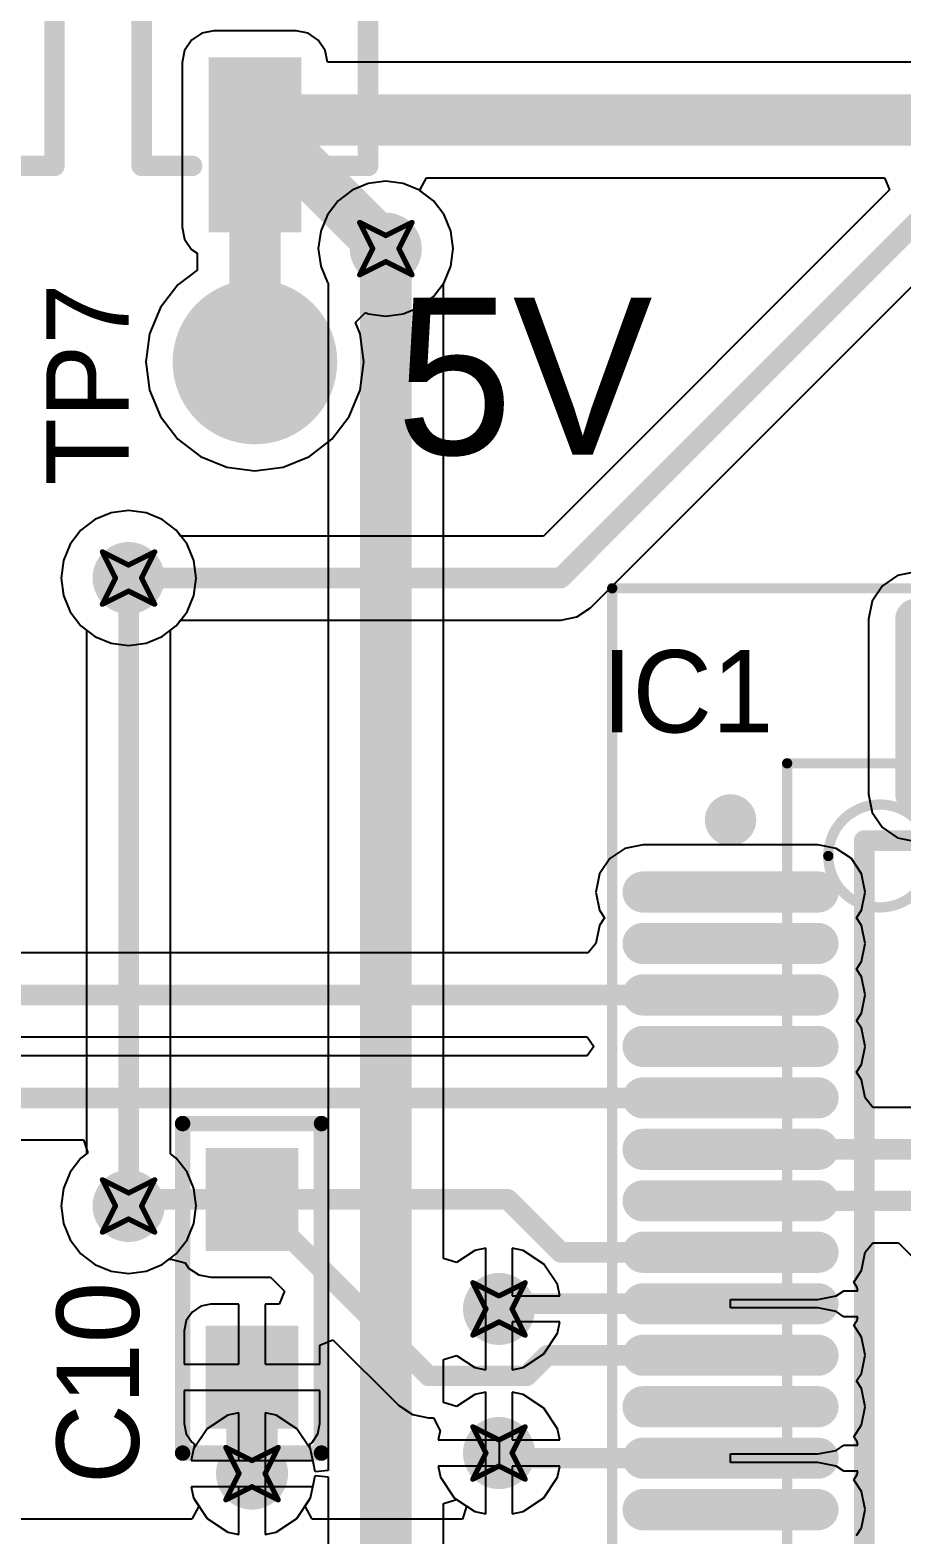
# Model space of a CAD drawing. Header units: millimetres. Extents: x 21 to 336, y 20 to 129.
# Drawn here: x 36.54 to 45.02, y 52 to 66.62 of the extents above; entities that cross this region are included whole.
import ezdxf

# ---------------------------------------------------------------- set-up
doc = ezdxf.new("R2010")
doc.units = ezdxf.units.MM
for name, color, linetype in [('BottomLayer', 5, 'Continuous'), ('DrillDrawing', 1, 'Continuous'), ('Mechanical13', 56, 'Continuous'), ('Mechanical15', 56, 'Continuous'), ('MultiLayer', 9, 'Continuous'), ('TopLayer', 1, 'Continuous'), ('TopOverlay', 2, 'Continuous'), ('TopPaste', 8, 'Continuous'), ('TopSolder', 216, 'Continuous')]:
    doc.layers.add(name, color=color, linetype=linetype)

# ---------------------------------------------------------------- blocks, each defined once
blk = doc.blocks.new('SOD_123_16')
at = {"layer": 'TopLayer'}
for points in [[(-2.5, -0.4), (-0.9, -0.4), (-2.5, 0.4), (-0.9, 0.4)], [(0.9, -0.4), (2.5, -0.4), (0.9, 0.4), (2.5, 0.4)]]:
    blk.add_solid(points, dxfattribs=at)
at = {"layer": 'TopOverlay', "const_width": 0.2}
for points in [[(-1.905, 1.1), (1.88, 1.1)], [(-1.905, 1.1), (-1.905, 0.61)], [(1.88, 1.1), (1.88, 0.61)], [(-1.905, -0.61), (-1.905, -1.1)], [(1.88, -0.61), (1.88, -1.1)], [(-1.905, -1.1), (1.88, -1.1)]]:
    blk.add_lwpolyline(points, dxfattribs=at)
at = {"layer": 'TopOverlay', "const_width": 0.1}
for points in [[(-1.955, 1.1, 1), (-1.855, 1.1, 1)], [(-1.955, 1.1, 1), (-1.855, 1.1, 1)], [(1.83, 1.1, 1), (1.93, 1.1, 1)], [(1.83, 1.1, 1), (1.93, 1.1, 1)], [(-1.955, 0.61, 1), (-1.855, 0.61, 1)], [(1.83, 0.61, 1), (1.93, 0.61, 1)], [(-1.955, -0.61, 1), (-1.855, -0.61, 1)], [(1.83, -0.61, 1), (1.93, -0.61, 1)], [(-1.955, -1.1, 1), (-1.855, -1.1, 1)], [(-1.955, -1.1, 1), (-1.855, -1.1, 1)], [(1.83, -1.1, 1), (1.93, -1.1, 1)], [(1.83, -1.1, 1), (1.93, -1.1, 1)]]:
    blk.add_lwpolyline(points, format="xyb", close=True, dxfattribs=at)
at = {"layer": 'TopOverlay'}
blk.add_solid([(0.15, -1.1), (0.75, -1.1), (0.15, 1.1), (0.75, 1.1)], dxfattribs=at)
at = {"layer": 'TopPaste'}
for points in [[(-2.5, -0.4), (-0.9, -0.4), (-2.5, 0.4), (-0.9, 0.4)], [(0.9, -0.4), (2.5, -0.4), (0.9, 0.4), (2.5, 0.4)]]:
    blk.add_solid(points, dxfattribs=at)
at = {"layer": 'TopSolder'}
for points in [[(-2.55, -0.45), (-0.85, -0.45), (-2.55, 0.45), (-0.85, 0.45)], [(0.85, -0.45), (2.55, -0.45), (0.85, 0.45), (2.55, 0.45)]]:
    blk.add_solid(points, dxfattribs=at)
blk = doc.blocks.new('SOD_123_17')
at = {"layer": 'TopLayer'}
for points in [[(-2.5, -0.4), (-0.9, -0.4), (-2.5, 0.4), (-0.9, 0.4)], [(0.9, -0.4), (2.5, -0.4), (0.9, 0.4), (2.5, 0.4)]]:
    blk.add_solid(points, dxfattribs=at)
at = {"layer": 'TopOverlay', "const_width": 0.2}
for points in [[(-1.905, 1.1), (1.88, 1.1)], [(-1.905, 1.1), (-1.905, 0.61)], [(1.88, 1.1), (1.88, 0.61)], [(-1.905, -0.61), (-1.905, -1.1)], [(1.88, -0.61), (1.88, -1.1)], [(-1.905, -1.1), (1.88, -1.1)]]:
    blk.add_lwpolyline(points, dxfattribs=at)
at = {"layer": 'TopOverlay', "const_width": 0.1}
for points in [[(-1.955, 1.1, 1), (-1.855, 1.1, 1)], [(-1.955, 1.1, 1), (-1.855, 1.1, 1)], [(1.83, 1.1, 1), (1.93, 1.1, 1)], [(1.83, 1.1, 1), (1.93, 1.1, 1)], [(-1.955, 0.61, 1), (-1.855, 0.61, 1)], [(1.83, 0.61, 1), (1.93, 0.61, 1)], [(-1.955, -0.61, 1), (-1.855, -0.61, 1)], [(1.83, -0.61, 1), (1.93, -0.61, 1)], [(-1.955, -1.1, 1), (-1.855, -1.1, 1)], [(-1.955, -1.1, 1), (-1.855, -1.1, 1)], [(1.83, -1.1, 1), (1.93, -1.1, 1)], [(1.83, -1.1, 1), (1.93, -1.1, 1)]]:
    blk.add_lwpolyline(points, format="xyb", close=True, dxfattribs=at)
at = {"layer": 'TopOverlay'}
blk.add_solid([(0.15, -1.1), (0.75, -1.1), (0.15, 1.1), (0.75, 1.1)], dxfattribs=at)
at = {"layer": 'TopPaste'}
for points in [[(-2.5, -0.4), (-0.9, -0.4), (-2.5, 0.4), (-0.9, 0.4)], [(0.9, -0.4), (2.5, -0.4), (0.9, 0.4), (2.5, 0.4)]]:
    blk.add_solid(points, dxfattribs=at)
at = {"layer": 'TopSolder'}
for points in [[(-2.55, -0.45), (-0.85, -0.45), (-2.55, 0.45), (-0.85, 0.45)], [(0.85, -0.45), (2.55, -0.45), (0.85, 0.45), (2.55, 0.45)]]:
    blk.add_solid(points, dxfattribs=at)
blk = doc.blocks.new('LQFP80_N_18')
at = {"layer": 'Mechanical13', "const_width": 0.1}
for points in [[(-6, 6), (6, 6)], [(-6, -6), (-6, 6)]]:
    blk.add_lwpolyline(points, dxfattribs=at)
at = {"layer": 'Mechanical13'}
for points, const_width in [([(-6.025, 6, 1), (-5.975, 6, 1)], 0.05), ([(-6.025, 6, 1), (-5.975, 6, 1)], 0.05), ([(-4.6, 5.1, 1), (-5.6, 5.1, 1)], 0.1), ([(-5.625, 5.1, 1), (-5.575, 5.1, 1)], 0.05)]:
    blk.add_lwpolyline(points, format="xyb", close=True, dxfattribs=dict(at, const_width=const_width))
at = {"layer": 'Mechanical15', "const_width": 0.1}
for points in [[(-7.7, 7.7), (7.7, 7.7)], [(-7.7, -7.7), (-7.7, 7.7)]]:
    blk.add_lwpolyline(points, dxfattribs=at)
at = {"layer": 'Mechanical15', "const_width": 0.05}
blk.add_lwpolyline([(-7.725, 7.7, 1), (-7.675, 7.7, 1)], format="xyb", close=True, dxfattribs=at)
blk.add_lwpolyline([(-7.725, 7.7, 1), (-7.675, 7.7, 1)], format="xyb", close=True, dxfattribs=at)
at = {"layer": 'TopLayer', "const_width": 0.3}
for points in [[(-4.75, 7.4), (-4.75, 5.7)], [(-7.4, 4.75), (-5.7, 4.75)], [(-7.4, 4.25), (-5.7, 4.25)], [(-7.4, 3.75), (-5.7, 3.75)], [(-7.4, 3.25), (-5.7, 3.25)], [(-7.4, 2.75), (-5.7, 2.75)], [(-7.4, 2.25), (-5.7, 2.25)], [(-7.4, 1.75), (-5.7, 1.75)], [(-7.4, 1.25), (-5.7, 1.25)], [(-7.4, 0.75), (-5.7, 0.75)], [(-7.4, 0.25), (-5.7, 0.25)], [(-7.4, -0.25), (-5.7, -0.25)], [(-7.4, -0.75), (-5.7, -0.75)], [(-7.4, -1.25), (-5.7, -1.25)]]:
    blk.add_lwpolyline(points, dxfattribs=at)
at = {"layer": 'TopLayer', "const_width": 0.15}
for points in [[(-4.825, 7.4, 1), (-4.675, 7.4, 1)], [(-4.825, 5.7, 1), (-4.675, 5.7, 1)], [(-7.475, 4.75, 1), (-7.325, 4.75, 1)], [(-5.775, 4.75, 1), (-5.625, 4.75, 1)], [(-7.475, 4.25, 1), (-7.325, 4.25, 1)], [(-5.775, 4.25, 1), (-5.625, 4.25, 1)], [(-7.475, 3.75, 1), (-7.325, 3.75, 1)], [(-5.775, 3.75, 1), (-5.625, 3.75, 1)], [(-7.475, 3.25, 1), (-7.325, 3.25, 1)], [(-5.775, 3.25, 1), (-5.625, 3.25, 1)], [(-7.475, 2.75, 1), (-7.325, 2.75, 1)], [(-5.775, 2.75, 1), (-5.625, 2.75, 1)], [(-7.475, 2.25, 1), (-7.325, 2.25, 1)], [(-5.775, 2.25, 1), (-5.625, 2.25, 1)], [(-7.475, 1.75, 1), (-7.325, 1.75, 1)], [(-5.775, 1.75, 1), (-5.625, 1.75, 1)], [(-7.475, 1.25, 1), (-7.325, 1.25, 1)], [(-5.775, 1.25, 1), (-5.625, 1.25, 1)], [(-7.475, 0.75, 1), (-7.325, 0.75, 1)], [(-5.775, 0.75, 1), (-5.625, 0.75, 1)], [(-7.475, 0.25, 1), (-7.325, 0.25, 1)], [(-5.775, 0.25, 1), (-5.625, 0.25, 1)], [(-7.475, -0.25, 1), (-7.325, -0.25, 1)], [(-5.775, -0.25, 1), (-5.625, -0.25, 1)], [(-7.475, -0.75, 1), (-7.325, -0.75, 1)], [(-5.775, -0.75, 1), (-5.625, -0.75, 1)], [(-7.475, -1.25, 1), (-7.325, -1.25, 1)], [(-5.775, -1.25, 1), (-5.625, -1.25, 1)]]:
    blk.add_lwpolyline(points, format="xyb", close=True, dxfattribs=at)
at = {"layer": 'TopOverlay'}
for points, const_width in [([(-6.425, 5.45, 1), (-6.675, 5.45, 1)], 0.25), ([(-6.737, 5.45, 1), (-6.613, 5.45, 1)], 0.125), ([(-6.487, 5.45, 1), (-6.362, 5.45, 1)], 0.125), ([(-5.3, 5.25, 1), (-5.2, 5.25, 1)], 0.1), ([(-5.3, 5.25, 1), (-5.2, 5.25, 1)], 0.1)]:
    blk.add_lwpolyline(points, format="xyb", close=True, dxfattribs=dict(at, const_width=const_width))
at = {"layer": 'TopOverlay', "const_width": 0.2}
for points in [[(-5.25, 5.25), (5.25, 5.25)], [(-5.25, -5.25), (-5.25, 5.25)]]:
    blk.add_lwpolyline(points, dxfattribs=at)
at = {"layer": 'TopPaste', "const_width": 0.3}
for points in [[(-4.75, 7.4), (-4.75, 5.7)], [(-7.4, 4.75), (-5.7, 4.75)], [(-7.4, 4.25), (-5.7, 4.25)], [(-7.4, 3.75), (-5.7, 3.75)], [(-7.4, 3.25), (-5.7, 3.25)], [(-7.4, 2.75), (-5.7, 2.75)], [(-7.4, 2.25), (-5.7, 2.25)], [(-7.4, 1.75), (-5.7, 1.75)], [(-7.4, 1.25), (-5.7, 1.25)], [(-7.4, 0.75), (-5.7, 0.75)], [(-7.4, 0.25), (-5.7, 0.25)], [(-7.4, -0.25), (-5.7, -0.25)], [(-7.4, -0.75), (-5.7, -0.75)], [(-7.4, -1.25), (-5.7, -1.25)]]:
    blk.add_lwpolyline(points, dxfattribs=at)
at = {"layer": 'TopPaste', "const_width": 0.15}
for points in [[(-4.825, 7.4, 1), (-4.675, 7.4, 1)], [(-4.825, 5.7, 1), (-4.675, 5.7, 1)], [(-7.475, 4.75, 1), (-7.325, 4.75, 1)], [(-5.775, 4.75, 1), (-5.625, 4.75, 1)], [(-7.475, 4.25, 1), (-7.325, 4.25, 1)], [(-5.775, 4.25, 1), (-5.625, 4.25, 1)], [(-7.475, 3.75, 1), (-7.325, 3.75, 1)], [(-5.775, 3.75, 1), (-5.625, 3.75, 1)], [(-7.475, 3.25, 1), (-7.325, 3.25, 1)], [(-5.775, 3.25, 1), (-5.625, 3.25, 1)], [(-7.475, 2.75, 1), (-7.325, 2.75, 1)], [(-5.775, 2.75, 1), (-5.625, 2.75, 1)], [(-7.475, 2.25, 1), (-7.325, 2.25, 1)], [(-5.775, 2.25, 1), (-5.625, 2.25, 1)], [(-7.475, 1.75, 1), (-7.325, 1.75, 1)], [(-5.775, 1.75, 1), (-5.625, 1.75, 1)], [(-7.475, 1.25, 1), (-7.325, 1.25, 1)], [(-5.775, 1.25, 1), (-5.625, 1.25, 1)], [(-7.475, 0.75, 1), (-7.325, 0.75, 1)], [(-5.775, 0.75, 1), (-5.625, 0.75, 1)], [(-7.475, 0.25, 1), (-7.325, 0.25, 1)], [(-5.775, 0.25, 1), (-5.625, 0.25, 1)], [(-7.475, -0.25, 1), (-7.325, -0.25, 1)], [(-5.775, -0.25, 1), (-5.625, -0.25, 1)], [(-7.475, -0.75, 1), (-7.325, -0.75, 1)], [(-5.775, -0.75, 1), (-5.625, -0.75, 1)], [(-7.475, -1.25, 1), (-7.325, -1.25, 1)], [(-5.775, -1.25, 1), (-5.625, -1.25, 1)]]:
    blk.add_lwpolyline(points, format="xyb", close=True, dxfattribs=at)
at = {"layer": 'TopSolder', "const_width": 0.4}
for points in [[(-4.75, 7.4), (-4.75, 5.7)], [(-7.4, 4.75), (-5.7, 4.75)], [(-7.4, 4.25), (-5.7, 4.25)], [(-7.4, 3.75), (-5.7, 3.75)], [(-7.4, 3.25), (-5.7, 3.25)], [(-7.4, 2.75), (-5.7, 2.75)], [(-7.4, 2.25), (-5.7, 2.25)], [(-7.4, 1.75), (-5.7, 1.75)], [(-7.4, 1.25), (-5.7, 1.25)], [(-7.4, 0.75), (-5.7, 0.75)], [(-7.4, 0.25), (-5.7, 0.25)], [(-7.4, -0.25), (-5.7, -0.25)], [(-7.4, -0.75), (-5.7, -0.75)], [(-7.4, -1.25), (-5.7, -1.25)]]:
    blk.add_lwpolyline(points, dxfattribs=at)
at = {"layer": 'TopSolder', "const_width": 0.2}
for points in [[(-4.85, 7.4, 1), (-4.65, 7.4, 1)], [(-4.85, 5.7, 1), (-4.65, 5.7, 1)], [(-7.5, 4.75, 1), (-7.3, 4.75, 1)], [(-5.8, 4.75, 1), (-5.6, 4.75, 1)], [(-7.5, 4.25, 1), (-7.3, 4.25, 1)], [(-5.8, 4.25, 1), (-5.6, 4.25, 1)], [(-7.5, 3.75, 1), (-7.3, 3.75, 1)], [(-5.8, 3.75, 1), (-5.6, 3.75, 1)], [(-7.5, 3.25, 1), (-7.3, 3.25, 1)], [(-5.8, 3.25, 1), (-5.6, 3.25, 1)], [(-7.5, 2.75, 1), (-7.3, 2.75, 1)], [(-5.8, 2.75, 1), (-5.6, 2.75, 1)], [(-7.5, 2.25, 1), (-7.3, 2.25, 1)], [(-5.8, 2.25, 1), (-5.6, 2.25, 1)], [(-7.5, 1.75, 1), (-7.3, 1.75, 1)], [(-5.8, 1.75, 1), (-5.6, 1.75, 1)], [(-7.5, 1.25, 1), (-7.3, 1.25, 1)], [(-5.8, 1.25, 1), (-5.6, 1.25, 1)], [(-7.5, 0.75, 1), (-7.3, 0.75, 1)], [(-5.8, 0.75, 1), (-5.6, 0.75, 1)], [(-7.5, 0.25, 1), (-7.3, 0.25, 1)], [(-5.8, 0.25, 1), (-5.6, 0.25, 1)], [(-7.5, -0.25, 1), (-7.3, -0.25, 1)], [(-5.8, -0.25, 1), (-5.6, -0.25, 1)], [(-7.5, -0.75, 1), (-7.3, -0.75, 1)], [(-5.8, -0.75, 1), (-5.6, -0.75, 1)], [(-7.5, -1.25, 1), (-7.3, -1.25, 1)], [(-5.8, -1.25, 1), (-5.6, -1.25, 1)]]:
    blk.add_lwpolyline(points, format="xyb", close=True, dxfattribs=at)
blk = doc.blocks.new('TEST_PAD_1_5___67')
at = {"layer": 'TopLayer', "const_width": 0.75}
blk.add_lwpolyline([(-0.375, 0, 1), (0.375, 0, 1)], format="xyb", close=True, dxfattribs=at)
at = {"layer": 'TopPaste', "const_width": 0.75}
blk.add_lwpolyline([(-0.375, 0, 1), (0.375, 0, 1)], format="xyb", close=True, dxfattribs=at)
at = {"layer": 'TopSolder', "const_width": 0.8}
blk.add_lwpolyline([(-0.4, 0, 1), (0.4, 0, 1)], format="xyb", close=True, dxfattribs=at)
blk = doc.blocks.new('SMD_RC0603_68')
at = {"layer": 'TopLayer'}
for points in [[(-1.314, -0.4), (-0.414, -0.4), (-1.314, 0.4), (-0.414, 0.4)], [(0.414, -0.4), (1.314, -0.4), (0.414, 0.4), (1.314, 0.4)]]:
    blk.add_solid(points, dxfattribs=at)
at = {"layer": 'TopOverlay', "const_width": 0.15}
for points in [[(-1.6, 0.675), (1.6, 0.675)], [(-1.6, 0.675), (-1.6, -0.675)], [(1.6, 0.675), (1.6, -0.675)], [(-1.6, -0.675), (1.6, -0.675)]]:
    blk.add_lwpolyline(points, dxfattribs=at)
at = {"layer": 'TopOverlay', "const_width": 0.075}
for points in [[(-1.638, 0.675, 1), (-1.563, 0.675, 1)], [(-1.638, 0.675, 1), (-1.563, 0.675, 1)], [(1.563, 0.675, 1), (1.638, 0.675, 1)], [(1.563, 0.675, 1), (1.638, 0.675, 1)], [(-1.638, -0.675, 1), (-1.563, -0.675, 1)], [(-1.638, -0.675, 1), (-1.563, -0.675, 1)], [(1.563, -0.675, 1), (1.638, -0.675, 1)], [(1.563, -0.675, 1), (1.638, -0.675, 1)]]:
    blk.add_lwpolyline(points, format="xyb", close=True, dxfattribs=at)
at = {"layer": 'TopPaste'}
for points in [[(-1.314, -0.4), (-0.414, -0.4), (-1.314, 0.4), (-0.414, 0.4)], [(0.414, -0.4), (1.314, -0.4), (0.414, 0.4), (1.314, 0.4)]]:
    blk.add_solid(points, dxfattribs=at)
at = {"layer": 'TopSolder'}
for points in [[(-1.364, -0.45), (-0.364, -0.45), (-1.364, 0.45), (-0.364, 0.45)], [(0.364, -0.45), (1.364, -0.45), (0.364, 0.45), (1.364, 0.45)]]:
    blk.add_solid(points, dxfattribs=at)

msp = doc.modelspace()

# ---------------------------------------------------------------- linework, layer by layer
at = {"layer": 'BottomLayer'}
for p, q in [((39.672, 65.068), (39.536, 64.964)), ((39.83, 65.133), (39.672, 65.068)), ((40, 65.156), (39.83, 65.133)), ((40.17, 65.133), (40, 65.156)), ((40.328, 65.068), (40.17, 65.133)), ((40.464, 64.964), (40.328, 65.068)), ((39.536, 64.964), (39.432, 64.828)), ((40.568, 64.828), (40.464, 64.964)), ((39.432, 64.828), (39.367, 64.67)), ((40.633, 64.67), (40.568, 64.828)), ((39.367, 64.67), (39.344, 64.5)), ((40.656, 64.5), (40.633, 64.67)), ((39.344, 64.5), (39.367, 64.33)), ((40.633, 64.33), (40.656, 64.5)), ((39.367, 64.33), (39.432, 64.172)), ((40.568, 64.172), (40.633, 64.33)), ((39.432, 64.172), (39.439, 64.163)), ((39.439, 64.163), (39.439, 52.631)), ((40.561, 64.163), (40.568, 64.172)), ((40.561, 54.691), (40.561, 64.163)), ((37.172, 61.868), (37.036, 61.764)), ((37.33, 61.933), (37.172, 61.868)), ((37.5, 61.956), (37.33, 61.933)), ((37.67, 61.933), (37.5, 61.956)), ((37.828, 61.868), (37.67, 61.933)), ((37.964, 61.764), (37.828, 61.868)), ((37.036, 61.764), (36.932, 61.628)), ((38.068, 61.628), (37.964, 61.764)), ((36.932, 61.628), (36.867, 61.47)), ((38.133, 61.47), (38.068, 61.628)), ((36.867, 61.47), (36.844, 61.3)), ((38.156, 61.3), (38.133, 61.47)), ((36.844, 61.3), (36.867, 61.13)), ((38.133, 61.13), (38.156, 61.3)), ((36.867, 61.13), (36.932, 60.972)), ((38.068, 60.972), (38.133, 61.13)), ((36.932, 60.972), (37.036, 60.836)), ((37.964, 60.836), (38.068, 60.972)), ((37.036, 60.836), (37.092, 60.794)), ((37.908, 60.794), (37.964, 60.836)), ((37.092, 60.794), (37.092, 55.706)), ((37.908, 55.706), (37.908, 60.794)), ((37.092, 55.706), (37.036, 55.664)), ((37.964, 55.664), (37.908, 55.706)), ((37.036, 55.664), (36.932, 55.528)), ((38.068, 55.528), (37.964, 55.664)), ((36.932, 55.528), (36.867, 55.37)), ((38.133, 55.37), (38.068, 55.528)), ((36.867, 55.37), (36.844, 55.2)), ((38.156, 55.2), (38.133, 55.37)), ((36.844, 55.2), (36.867, 55.03)), ((38.133, 55.03), (38.156, 55.2)), ((36.867, 55.03), (36.932, 54.872)), ((38.068, 54.872), (38.133, 55.03)), ((36.932, 54.872), (37.036, 54.736)), ((37.964, 54.736), (38.068, 54.872)), ((37.036, 54.736), (37.172, 54.632)), ((37.828, 54.632), (37.964, 54.736)), ((40.688, 54.651), (40.561, 54.691)), ((40.864, 54.769), (40.688, 54.651)), ((40.973, 54.791), (40.864, 54.769)), ((40.973, 54.2), (40.973, 54.791)), ((41.336, 54.769), (41.227, 54.791)), ((41.227, 54.791), (41.227, 54.327)), ((41.535, 54.635), (41.336, 54.769)), ((37.172, 54.632), (37.33, 54.567)), ((37.33, 54.567), (37.5, 54.544)), ((37.5, 54.544), (37.67, 54.567)), ((37.67, 54.567), (37.828, 54.632)), ((41.669, 54.436), (41.535, 54.635)), ((41.691, 54.327), (41.669, 54.436)), ((41.227, 54.327), (41.691, 54.327)), ((40.973, 53.609), (40.973, 54.2)), ((41.691, 54.073), (41.227, 54.073)), ((41.227, 54.073), (41.227, 53.609)), ((41.535, 53.765), (41.669, 53.964)), ((41.669, 53.964), (41.691, 54.073)), ((40.561, 53.709), (40.688, 53.749)), ((40.561, 53.291), (40.561, 53.709)), ((40.688, 53.749), (40.864, 53.631)), ((41.336, 53.631), (41.535, 53.765)), ((40.864, 53.631), (40.973, 53.609)), ((41.227, 53.609), (41.336, 53.631)), ((40.864, 53.369), (40.688, 53.251)), ((40.973, 53.391), (40.864, 53.369)), ((40.973, 52.8), (40.973, 53.391)), ((41.336, 53.369), (41.227, 53.391)), ((41.227, 53.391), (41.227, 52.927)), ((41.535, 53.235), (41.336, 53.369)), ((40.688, 53.251), (40.561, 53.291)), ((41.669, 53.036), (41.535, 53.235)), ((38.464, 53.169), (38.265, 53.035)), ((38.573, 53.191), (38.464, 53.169)), ((38.573, 52.727), (38.573, 53.191)), ((38.936, 53.169), (38.827, 53.191)), ((38.827, 53.191), (38.827, 52.6)), ((39.135, 53.035), (38.936, 53.169)), ((38.265, 53.035), (38.131, 52.836)), ((39.269, 52.836), (39.135, 53.035)), ((41.227, 52.927), (41.691, 52.927)), ((41.691, 52.927), (41.669, 53.036)), ((38.131, 52.836), (38.109, 52.727)), ((39.296, 52.7), (39.269, 52.836)), ((40.973, 52.209), (40.973, 52.8)), ((38.109, 52.727), (38.573, 52.727)), ((39.312, 52.618), (39.296, 52.7)), ((39.439, 52.631), (39.312, 52.618)), ((41.691, 52.673), (41.227, 52.673)), ((41.227, 52.673), (41.227, 52.209)), ((41.669, 52.564), (41.691, 52.673)), ((38.827, 52.6), (38.827, 52.009)), ((39.269, 52.364), (39.296, 52.5)), ((39.296, 52.5), (39.312, 52.582)), ((39.312, 52.582), (39.439, 52.569)), ((39.439, 52.569), (39.439, 35.4)), ((41.535, 52.365), (41.669, 52.564)), ((38.573, 52.473), (38.109, 52.473)), ((38.109, 52.473), (38.131, 52.364)), ((38.131, 52.364), (38.265, 52.165)), ((38.573, 52.009), (38.573, 52.473)), ((39.135, 52.165), (39.269, 52.364)), ((40.561, 52.309), (40.688, 52.349)), ((40.688, 52.349), (40.864, 52.231)), ((41.336, 52.231), (41.535, 52.365)), ((40.561, 35.632), (40.561, 52.309)), ((40.864, 52.231), (40.973, 52.209)), ((41.227, 52.209), (41.336, 52.231)), ((38.265, 52.165), (38.464, 52.031)), ((38.936, 52.031), (39.135, 52.165)), ((38.464, 52.031), (38.573, 52.009)), ((38.827, 52.009), (38.936, 52.031))]:
    msp.add_line(p, q, dxfattribs=at)
for points, const_width in [([(39.825, 64.5, 1), (40.175, 64.5, 1)], 0.35), ([(39.875, 64.5, 1), (40.125, 64.5, 1)], 0.25), ([(37.325, 61.3, 1), (37.675, 61.3, 1)], 0.35), ([(37.45, 61.3, 1), (37.55, 61.3, 1)], 0.1), ([(37.325, 55.2, 1), (37.675, 55.2, 1)], 0.35), ([(37.45, 55.2, 1), (37.55, 55.2, 1)], 0.1), ([(40.925, 54.2, 1), (41.275, 54.2, 1)], 0.35), ([(40.925, 52.8, 1), (41.275, 52.8, 1)], 0.35), ([(38.525, 52.6, 1), (38.875, 52.6, 1)], 0.35)]:
    msp.add_lwpolyline(points, format="xyb", close=True, dxfattribs=dict(at, const_width=const_width))
for points, const_width in [([(40, 35.4), (40, 64.5)], 0.5), ([(37.5, 55.2), (37.5, 61.3)], 0.2)]:
    msp.add_lwpolyline(points, dxfattribs=dict(at, const_width=const_width))
at = {"layer": 'DrillDrawing', "const_width": 0.0508}
for points in [[(39.746, 64.754), (40, 64.627)], [(39.746, 64.754), (39.873, 64.5)], [(40, 64.627), (40.254, 64.754)], [(40.127, 64.5), (40.254, 64.754)], [(39.746, 64.246), (39.873, 64.5)], [(40.127, 64.5), (40.254, 64.246)], [(39.746, 64.246), (40, 64.373)], [(40, 64.373), (40.254, 64.246)], [(37.246, 61.554), (37.5, 61.427)], [(37.246, 61.554), (37.373, 61.3)], [(37.5, 61.427), (37.754, 61.554)], [(37.627, 61.3), (37.754, 61.554)], [(37.246, 61.046), (37.373, 61.3)], [(37.627, 61.3), (37.754, 61.046)], [(37.246, 61.046), (37.5, 61.173)], [(37.5, 61.173), (37.754, 61.046)], [(37.246, 55.454), (37.5, 55.327)], [(37.246, 55.454), (37.373, 55.2)], [(37.5, 55.327), (37.754, 55.454)], [(37.627, 55.2), (37.754, 55.454)], [(37.246, 54.946), (37.373, 55.2)], [(37.627, 55.2), (37.754, 54.946)], [(37.246, 54.946), (37.5, 55.073)], [(37.5, 55.073), (37.754, 54.946)], [(40.846, 54.454), (41.1, 54.327)], [(40.846, 54.454), (40.973, 54.2)], [(41.1, 54.327), (41.354, 54.454)], [(41.227, 54.2), (41.354, 54.454)], [(40.846, 53.946), (40.973, 54.2)], [(40.846, 53.946), (41.1, 54.073)], [(41.1, 54.073), (41.354, 53.946)], [(41.227, 54.2), (41.354, 53.946)], [(40.846, 53.054), (41.1, 52.927)], [(40.846, 53.054), (40.973, 52.8)], [(41.1, 52.927), (41.354, 53.054)], [(41.227, 52.8), (41.354, 53.054)], [(38.446, 52.854), (38.7, 52.727)], [(38.446, 52.854), (38.573, 52.6)], [(38.7, 52.727), (38.954, 52.854)], [(38.827, 52.6), (38.954, 52.854)], [(40.846, 52.546), (40.973, 52.8)], [(41.227, 52.8), (41.354, 52.546)], [(40.846, 52.546), (41.1, 52.673)], [(41.1, 52.673), (41.354, 52.546)], [(38.446, 52.346), (38.573, 52.6)], [(38.446, 52.346), (38.7, 52.473)], [(38.7, 52.473), (38.954, 52.346)], [(38.827, 52.6), (38.954, 52.346)]]:
    msp.add_lwpolyline(points, dxfattribs=at)
at = {"layer": 'DrillDrawing', "const_width": 0.0254}
for points in [[(39.733, 64.754, 1), (39.759, 64.754, 1)], [(39.733, 64.754, 1), (39.759, 64.754, 1)], [(40.241, 64.754, 1), (40.267, 64.754, 1)], [(40.241, 64.754, 1), (40.267, 64.754, 1)], [(39.987, 64.627, 1), (40.013, 64.627, 1)], [(39.987, 64.627, 1), (40.013, 64.627, 1)], [(39.86, 64.5, 1), (39.886, 64.5, 1)], [(39.86, 64.5, 1), (39.886, 64.5, 1)], [(40.114, 64.5, 1), (40.14, 64.5, 1)], [(40.114, 64.5, 1), (40.14, 64.5, 1)], [(39.987, 64.373, 1), (40.013, 64.373, 1)], [(39.987, 64.373, 1), (40.013, 64.373, 1)], [(39.733, 64.246, 1), (39.759, 64.246, 1)], [(39.733, 64.246, 1), (39.759, 64.246, 1)], [(40.241, 64.246, 1), (40.267, 64.246, 1)], [(40.241, 64.246, 1), (40.267, 64.246, 1)], [(37.233, 61.554, 1), (37.259, 61.554, 1)], [(37.233, 61.554, 1), (37.259, 61.554, 1)], [(37.741, 61.554, 1), (37.767, 61.554, 1)], [(37.741, 61.554, 1), (37.767, 61.554, 1)], [(37.487, 61.427, 1), (37.513, 61.427, 1)], [(37.487, 61.427, 1), (37.513, 61.427, 1)], [(37.36, 61.3, 1), (37.386, 61.3, 1)], [(37.36, 61.3, 1), (37.386, 61.3, 1)], [(37.614, 61.3, 1), (37.64, 61.3, 1)], [(37.614, 61.3, 1), (37.64, 61.3, 1)], [(37.487, 61.173, 1), (37.513, 61.173, 1)], [(37.487, 61.173, 1), (37.513, 61.173, 1)], [(37.233, 61.046, 1), (37.259, 61.046, 1)], [(37.233, 61.046, 1), (37.259, 61.046, 1)], [(37.741, 61.046, 1), (37.767, 61.046, 1)], [(37.741, 61.046, 1), (37.767, 61.046, 1)], [(37.233, 55.454, 1), (37.259, 55.454, 1)], [(37.233, 55.454, 1), (37.259, 55.454, 1)], [(37.741, 55.454, 1), (37.767, 55.454, 1)], [(37.741, 55.454, 1), (37.767, 55.454, 1)], [(37.487, 55.327, 1), (37.513, 55.327, 1)], [(37.487, 55.327, 1), (37.513, 55.327, 1)], [(37.36, 55.2, 1), (37.386, 55.2, 1)], [(37.36, 55.2, 1), (37.386, 55.2, 1)], [(37.614, 55.2, 1), (37.64, 55.2, 1)], [(37.614, 55.2, 1), (37.64, 55.2, 1)], [(37.233, 54.946, 1), (37.259, 54.946, 1)], [(37.233, 54.946, 1), (37.259, 54.946, 1)], [(37.487, 55.073, 1), (37.513, 55.073, 1)], [(37.487, 55.073, 1), (37.513, 55.073, 1)], [(37.741, 54.946, 1), (37.767, 54.946, 1)], [(37.741, 54.946, 1), (37.767, 54.946, 1)], [(40.833, 54.454, 1), (40.859, 54.454, 1)], [(40.833, 54.454, 1), (40.859, 54.454, 1)], [(41.341, 54.454, 1), (41.367, 54.454, 1)], [(41.341, 54.454, 1), (41.367, 54.454, 1)], [(41.087, 54.327, 1), (41.113, 54.327, 1)], [(41.087, 54.327, 1), (41.113, 54.327, 1)], [(40.96, 54.2, 1), (40.986, 54.2, 1)], [(40.96, 54.2, 1), (40.986, 54.2, 1)], [(41.087, 54.073, 1), (41.113, 54.073, 1)], [(41.087, 54.073, 1), (41.113, 54.073, 1)], [(41.214, 54.2, 1), (41.24, 54.2, 1)], [(41.214, 54.2, 1), (41.24, 54.2, 1)], [(40.833, 53.946, 1), (40.859, 53.946, 1)], [(40.833, 53.946, 1), (40.859, 53.946, 1)], [(41.341, 53.946, 1), (41.367, 53.946, 1)], [(41.341, 53.946, 1), (41.367, 53.946, 1)], [(40.833, 53.054, 1), (40.859, 53.054, 1)], [(40.833, 53.054, 1), (40.859, 53.054, 1)], [(41.341, 53.054, 1), (41.367, 53.054, 1)], [(41.341, 53.054, 1), (41.367, 53.054, 1)], [(41.087, 52.927, 1), (41.113, 52.927, 1)], [(41.087, 52.927, 1), (41.113, 52.927, 1)], [(38.433, 52.854, 1), (38.459, 52.854, 1)], [(38.433, 52.854, 1), (38.459, 52.854, 1)], [(38.941, 52.854, 1), (38.967, 52.854, 1)], [(38.941, 52.854, 1), (38.967, 52.854, 1)], [(40.96, 52.8, 1), (40.986, 52.8, 1)], [(40.96, 52.8, 1), (40.986, 52.8, 1)], [(41.214, 52.8, 1), (41.24, 52.8, 1)], [(41.214, 52.8, 1), (41.24, 52.8, 1)], [(38.687, 52.727, 1), (38.713, 52.727, 1)], [(38.687, 52.727, 1), (38.713, 52.727, 1)], [(41.087, 52.673, 1), (41.113, 52.673, 1)], [(41.087, 52.673, 1), (41.113, 52.673, 1)], [(38.56, 52.6, 1), (38.586, 52.6, 1)], [(38.56, 52.6, 1), (38.586, 52.6, 1)], [(38.687, 52.473, 1), (38.713, 52.473, 1)], [(38.687, 52.473, 1), (38.713, 52.473, 1)], [(38.814, 52.6, 1), (38.84, 52.6, 1)], [(38.814, 52.6, 1), (38.84, 52.6, 1)], [(40.833, 52.546, 1), (40.859, 52.546, 1)], [(40.833, 52.546, 1), (40.859, 52.546, 1)], [(41.341, 52.546, 1), (41.367, 52.546, 1)], [(41.341, 52.546, 1), (41.367, 52.546, 1)], [(38.433, 52.346, 1), (38.459, 52.346, 1)], [(38.433, 52.346, 1), (38.459, 52.346, 1)], [(38.941, 52.346, 1), (38.967, 52.346, 1)], [(38.941, 52.346, 1), (38.967, 52.346, 1)]]:
    msp.add_lwpolyline(points, format="xyb", close=True, dxfattribs=at)
at = {"layer": 'MultiLayer', "const_width": 0.35}
for points in [[(39.825, 64.5, 1), (40.175, 64.5, 1)], [(37.325, 61.3, 1), (37.675, 61.3, 1)], [(37.325, 55.2, 1), (37.675, 55.2, 1)], [(40.925, 54.2, 1), (41.275, 54.2, 1)], [(40.925, 52.8, 1), (41.275, 52.8, 1)], [(38.525, 52.6, 1), (38.875, 52.6, 1)]]:
    msp.add_lwpolyline(points, format="xyb", close=True, dxfattribs=at)
at = {"layer": 'TopLayer'}
for p, q in [((38.112, 66.525), (38.045, 66.426)), ((38.211, 66.592), (38.112, 66.525)), ((38.328, 66.615), (38.211, 66.592)), ((39.128, 66.615), (38.328, 66.615)), ((39.245, 66.592), (39.128, 66.615)), ((39.344, 66.525), (39.245, 66.592)), ((39.411, 66.426), (39.344, 66.525)), ((38.045, 66.426), (38.022, 66.309)), ((39.434, 66.311), (39.411, 66.426)), ((38.022, 66.309), (38.022, 64.709)), ((47.339, 66.311), (39.434, 66.311)), ((40.334, 65.076), (40.395, 65.189)), ((40.335, 65.062), (40.334, 65.076)), ((40.464, 64.964), (40.335, 65.062)), ((40.395, 65.189), (44.847, 65.189)), ((44.895, 65.072), (41.531, 61.708)), ((44.847, 65.189), (44.895, 65.072)), ((40.568, 64.828), (40.464, 64.964)), ((40.633, 64.67), (40.568, 64.828)), ((38.022, 64.709), (38.045, 64.592)), ((40.656, 64.5), (40.633, 64.67)), ((41.988, 61.012), (45.669, 64.692)), ((38.045, 64.592), (38.112, 64.493)), ((38.112, 64.493), (38.167, 64.456)), ((40.633, 64.33), (40.656, 64.5)), ((38.167, 64.456), (38.167, 64.292)), ((40.568, 64.172), (40.633, 64.33)), ((38.167, 64.292), (37.979, 64.148)), ((37.979, 64.148), (37.811, 63.929)), ((40.328, 63.932), (40.464, 64.036)), ((40.464, 64.036), (40.568, 64.172)), ((37.811, 63.929), (37.705, 63.673)), ((40.17, 63.867), (40.328, 63.932)), ((39.706, 63.781), (39.804, 63.878)), ((39.751, 63.673), (39.706, 63.781)), ((39.804, 63.878), (39.83, 63.867)), ((39.83, 63.867), (40, 63.844)), ((40, 63.844), (40.17, 63.867)), ((37.705, 63.673), (37.669, 63.399)), ((39.787, 63.399), (39.751, 63.673)), ((37.669, 63.399), (37.705, 63.125)), ((39.751, 63.125), (39.787, 63.399)), ((37.705, 63.125), (37.811, 62.869)), ((39.645, 62.869), (39.751, 63.125)), ((37.811, 62.869), (37.979, 62.65)), ((39.477, 62.65), (39.645, 62.869)), ((37.979, 62.65), (38.198, 62.482)), ((39.258, 62.482), (39.477, 62.65)), ((38.198, 62.482), (38.454, 62.376)), ((39.002, 62.376), (39.258, 62.482)), ((38.454, 62.376), (38.728, 62.34)), ((38.728, 62.34), (39.002, 62.376)), ((37.172, 61.868), (37.036, 61.764)), ((37.33, 61.933), (37.172, 61.868)), ((37.5, 61.956), (37.33, 61.933)), ((37.67, 61.933), (37.5, 61.956)), ((37.828, 61.868), (37.67, 61.933)), ((37.964, 61.764), (37.828, 61.868)), ((37.036, 61.764), (36.932, 61.628)), ((38.006, 61.708), (37.964, 61.764)), ((41.531, 61.708), (38.006, 61.708)), ((36.932, 61.628), (36.867, 61.47)), ((36.867, 61.47), (36.844, 61.3)), ((36.844, 61.3), (36.867, 61.13)), ((44.974, 61.324), (44.826, 61.224)), ((45.15, 61.359), (44.974, 61.324)), ((36.867, 61.13), (36.932, 60.972)), ((44.826, 61.224), (44.726, 61.076)), ((36.932, 60.972), (37.036, 60.836)), ((41.856, 60.923), (41.988, 61.012)), ((44.726, 61.076), (44.691, 60.9)), ((37.036, 60.836), (37.172, 60.732)), ((37.828, 60.732), (37.964, 60.836)), ((37.964, 60.836), (38.006, 60.892)), ((38.006, 60.892), (41.7, 60.892)), ((41.7, 60.892), (41.856, 60.923)), ((41.7, 60.892), (41.7, 60.892)), ((44.691, 60.9), (44.691, 59.2)), ((37.172, 60.732), (37.33, 60.667)), ((37.33, 60.667), (37.5, 60.644)), ((37.5, 60.644), (37.67, 60.667)), ((37.67, 60.667), (37.828, 60.732)), ((44.691, 59.2), (44.726, 59.024)), ((44.726, 59.024), (44.826, 58.876)), ((44.826, 58.876), (44.974, 58.776)), ((44.974, 58.776), (45.15, 58.741)), ((42.324, 58.674), (42.176, 58.574)), ((42.5, 58.709), (42.324, 58.674)), ((44.2, 58.709), (42.5, 58.709)), ((44.376, 58.674), (44.2, 58.709)), ((44.524, 58.574), (44.376, 58.674)), ((42.176, 58.574), (42.076, 58.426)), ((44.624, 58.426), (44.524, 58.574)), ((42.076, 58.426), (42.041, 58.25)), ((44.659, 58.25), (44.624, 58.426)), ((42.041, 58.25), (42.076, 58.074)), ((44.624, 58.074), (44.659, 58.25)), ((42.076, 58.074), (42.126, 58)), ((44.574, 58), (44.624, 58.074)), ((42.076, 57.926), (42.041, 57.75)), ((42.126, 58), (42.076, 57.926)), ((44.624, 57.926), (44.574, 58)), ((44.659, 57.75), (44.624, 57.926)), ((42.041, 57.75), (41.966, 57.658)), ((44.624, 57.574), (44.659, 57.75)), ((41.966, 57.658), (36.34, 57.658)), ((44.574, 57.5), (44.624, 57.574)), ((44.624, 57.426), (44.574, 57.5)), ((44.659, 57.25), (44.624, 57.426)), ((44.624, 57.074), (44.659, 57.25)), ((44.574, 57), (44.624, 57.074)), ((44.624, 56.926), (44.574, 57)), ((44.659, 56.75), (44.624, 56.926)), ((36.171, 56.842), (41.958, 56.842)), ((41.958, 56.842), (42.02, 56.75)), ((42.02, 56.75), (41.958, 56.658)), ((44.624, 56.574), (44.659, 56.75)), ((41.958, 56.658), (34.37, 56.658)), ((44.574, 56.5), (44.624, 56.574)), ((44.624, 56.426), (44.574, 56.5)), ((44.659, 56.25), (44.624, 56.426)), ((44.734, 56.158), (44.659, 56.25)), ((45.25, 56.158), (44.734, 56.158)), ((34.539, 55.842), (37.061, 55.842)), ((37.061, 55.842), (37.104, 55.715)), ((37.104, 55.715), (37.036, 55.664)), ((37.036, 55.664), (36.932, 55.528)), ((36.932, 55.528), (36.867, 55.37)), ((36.867, 55.37), (36.844, 55.2)), ((36.844, 55.2), (36.867, 55.03)), ((36.867, 55.03), (36.932, 54.872)), ((36.932, 54.872), (37.036, 54.736)), ((44.659, 54.75), (44.734, 54.842)), ((44.734, 54.842), (44.981, 54.842)), ((44.981, 54.842), (45.512, 54.312)), ((37.036, 54.736), (37.172, 54.632)), ((37.828, 54.632), (37.891, 54.681)), ((37.891, 54.681), (37.914, 54.684)), ((37.914, 54.684), (38.049, 54.649)), ((44.624, 54.574), (44.659, 54.75)), ((37.172, 54.632), (37.33, 54.567)), ((37.33, 54.567), (37.5, 54.544)), ((37.5, 54.544), (37.67, 54.567)), ((37.67, 54.567), (37.828, 54.632)), ((38.049, 54.649), (38.084, 54.597)), ((38.084, 54.597), (38.183, 54.531)), ((38.183, 54.531), (38.3, 54.508)), ((44.547, 54.459), (44.624, 54.574)), ((38.3, 54.508), (38.879, 54.508)), ((38.879, 54.508), (39.014, 54.372)), ((44.581, 54.408), (44.547, 54.459)), ((44.587, 54.377), (44.581, 54.408)), ((38.3, 54.245), (38.201, 54.226)), ((38.573, 54.245), (38.3, 54.245)), ((38.573, 53.663), (38.573, 54.245)), ((38.962, 54.245), (38.827, 54.245)), ((38.827, 54.245), (38.827, 53.663)), ((39.014, 54.372), (38.962, 54.245)), ((43.35, 54.209), (43.35, 54.291)), ((43.35, 54.291), (44.2, 54.291)), ((44.2, 54.291), (44.376, 54.326)), ((44.376, 54.326), (44.452, 54.377)), ((44.452, 54.377), (44.587, 54.377)), ((38.117, 54.17), (38.061, 54.086)), ((38.201, 54.226), (38.117, 54.17)), ((44.2, 54.209), (43.35, 54.209)), ((44.376, 54.174), (44.2, 54.209)), ((44.452, 54.123), (44.376, 54.174)), ((44.587, 54.123), (44.452, 54.123)), ((44.547, 54.041), (44.581, 54.092)), ((44.581, 54.092), (44.587, 54.123)), ((38.061, 54.086), (38.041, 53.986)), ((38.041, 53.986), (38.041, 53.663)), ((44.624, 53.926), (44.547, 54.041)), ((39.359, 53.848), (39.486, 53.901)), ((39.359, 53.663), (39.359, 53.848)), ((39.486, 53.901), (40.125, 53.262)), ((44.659, 53.75), (44.624, 53.926)), ((38.041, 53.663), (38.573, 53.663)), ((38.827, 53.663), (39.359, 53.663)), ((44.624, 53.574), (44.659, 53.75)), ((44.574, 53.5), (44.624, 53.574)), ((38.7, 53.409), (38.041, 53.409)), ((38.041, 53.409), (38.041, 53.086)), ((39.359, 53.409), (38.7, 53.409)), ((39.359, 53.086), (39.359, 53.409)), ((44.624, 53.426), (44.574, 53.5)), ((44.659, 53.25), (44.624, 53.426)), ((40.125, 53.262), (40.258, 53.173)), ((44.624, 53.074), (44.659, 53.25)), ((38.041, 53.086), (38.061, 52.987)), ((39.339, 52.987), (39.359, 53.086)), ((40.258, 53.173), (40.414, 53.142)), ((40.414, 53.142), (40.465, 53.142)), ((40.465, 53.142), (40.527, 53.015)), ((44.547, 52.959), (44.624, 53.074)), ((38.061, 52.987), (38.117, 52.903)), ((39.283, 52.903), (39.339, 52.987)), ((40.527, 53.015), (40.509, 52.927)), ((40.509, 52.927), (41.1, 52.927)), ((41.1, 52.927), (41.1, 52.673)), ((44.581, 52.908), (44.547, 52.959)), ((38.131, 52.836), (38.109, 52.727)), ((38.117, 52.903), (38.139, 52.888)), ((38.139, 52.848), (38.131, 52.836)), ((38.139, 52.888), (38.139, 52.848)), ((39.261, 52.888), (39.283, 52.903)), ((39.261, 52.848), (39.261, 52.888)), ((39.269, 52.836), (39.261, 52.848)), ((39.291, 52.727), (39.269, 52.836)), ((43.35, 52.709), (43.35, 52.791)), ((43.35, 52.791), (44.2, 52.791)), ((44.2, 52.791), (44.376, 52.826)), ((44.376, 52.826), (44.452, 52.877)), ((44.452, 52.877), (44.587, 52.877)), ((44.587, 52.877), (44.581, 52.908)), ((38.109, 52.727), (39.291, 52.727)), ((41.1, 52.673), (40.509, 52.673)), ((40.509, 52.673), (40.531, 52.564)), ((44.2, 52.709), (43.35, 52.709)), ((44.376, 52.674), (44.2, 52.709)), ((44.452, 52.623), (44.376, 52.674)), ((40.531, 52.564), (40.665, 52.365)), ((44.587, 52.623), (44.452, 52.623)), ((44.547, 52.541), (44.581, 52.592)), ((44.624, 52.426), (44.547, 52.541)), ((44.581, 52.592), (44.587, 52.623)), ((39.291, 52.473), (38.109, 52.473)), ((38.109, 52.473), (38.131, 52.364)), ((38.131, 52.364), (38.184, 52.285)), ((39.216, 52.285), (39.269, 52.364)), ((39.269, 52.364), (39.291, 52.473)), ((40.665, 52.365), (40.784, 52.285)), ((44.659, 52.25), (44.624, 52.426)), ((38.184, 52.285), (38.116, 52.158)), ((39.284, 52.158), (39.216, 52.285)), ((40.784, 52.285), (40.745, 52.158)), ((44.624, 52.074), (44.659, 52.25)), ((38.116, 52.158), (34.594, 52.158)), ((40.745, 52.158), (39.284, 52.158)), ((44.574, 52), (44.624, 52.074))]:
    msp.add_line(p, q, dxfattribs=at)
for points, const_width in [([(38.728, 65.509), (38.969, 65.75)], 0.5), ([(38.969, 65.75), (47.9, 65.75)], 0.5), ([(38.728, 63.399), (38.728, 65.509)], 0.5), ([(38.728, 65.509), (38.991, 65.509)], 0.5), ([(38.991, 65.509), (40, 64.5)], 0.5), ([(41.7, 61.3), (45.5, 65.1)], 0.2), ([(37.5, 61.3), (41.7, 61.3)], 0.2), ([(36.171, 57.25), (43.35, 57.25)], 0.2), ([(34.37, 56.25), (43.35, 56.25)], 0.2), ([(43.35, 55.75), (45.25, 55.75)], 0.2), ([(37.5, 55.2), (37.564, 55.264)], 0.2), ([(37.564, 55.264), (38.7, 55.264)], 0.2), ([(38.7, 55.264), (40.414, 53.55)], 0.2), ([(38.7, 55.264), (41.186, 55.264)], 0.2), ([(41.186, 55.264), (41.7, 54.75)], 0.2), ([(43.35, 55.25), (45.15, 55.25)], 0.2), ([(41.7, 54.75), (43.35, 54.75)], 0.2), ([(41.1, 54.2), (41.15, 54.25)], 0.2), ([(41.15, 54.25), (43.35, 54.25)], 0.2), ([(41.369, 53.55), (41.569, 53.75)], 0.2), ([(41.569, 53.75), (43.35, 53.75)], 0.2), ([(38.7, 52.6), (38.7, 53.536)], 0.5), ([(40.414, 53.55), (41.369, 53.55)], 0.2), ([(41.1, 52.8), (41.15, 52.75)], 0.2), ([(41.15, 52.75), (43.35, 52.75)], 0.2)]:
    msp.add_lwpolyline(points, dxfattribs=dict(at, const_width=const_width))
for points, const_width in [([(38.844, 65.75, 1), (39.094, 65.75, 1)], 0.25), ([(38.844, 65.75, 1), (39.094, 65.75, 1)], 0.25), ([(38.603, 65.509, 1), (38.853, 65.509, 1)], 0.25), ([(38.603, 65.509, 1), (38.853, 65.509, 1)], 0.25), ([(38.603, 65.509, 1), (38.853, 65.509, 1)], 0.25), ([(38.866, 65.509, 1), (39.116, 65.509, 1)], 0.25), ([(38.866, 65.509, 1), (39.116, 65.509, 1)], 0.25), ([(39.825, 64.5, 1), (40.175, 64.5, 1)], 0.35), ([(39.875, 64.5, 1), (40.125, 64.5, 1)], 0.25), ([(38.603, 63.399, 1), (38.853, 63.399, 1)], 0.25), ([(37.325, 61.3, 1), (37.675, 61.3, 1)], 0.35), ([(37.45, 61.3, 1), (37.55, 61.3, 1)], 0.1), ([(41.65, 61.3, 1), (41.75, 61.3, 1)], 0.1), ([(41.65, 61.3, 1), (41.75, 61.3, 1)], 0.1), ([(43.3, 57.25, 1), (43.4, 57.25, 1)], 0.1), ([(43.3, 56.25, 1), (43.4, 56.25, 1)], 0.1), ([(43.3, 55.75, 1), (43.4, 55.75, 1)], 0.1), ([(37.325, 55.2, 1), (37.675, 55.2, 1)], 0.35), ([(37.45, 55.2, 1), (37.55, 55.2, 1)], 0.1), ([(37.514, 55.264, 1), (37.614, 55.264, 1)], 0.1), ([(37.514, 55.264, 1), (37.614, 55.264, 1)], 0.1), ([(38.65, 55.264, 1), (38.75, 55.264, 1)], 0.1), ([(38.65, 55.264, 1), (38.75, 55.264, 1)], 0.1), ([(38.65, 55.264, 1), (38.75, 55.264, 1)], 0.1), ([(41.136, 55.264, 1), (41.236, 55.264, 1)], 0.1), ([(41.136, 55.264, 1), (41.236, 55.264, 1)], 0.1), ([(43.3, 55.25, 1), (43.4, 55.25, 1)], 0.1), ([(41.65, 54.75, 1), (41.75, 54.75, 1)], 0.1), ([(41.65, 54.75, 1), (41.75, 54.75, 1)], 0.1), ([(43.3, 54.75, 1), (43.4, 54.75, 1)], 0.1), ([(40.925, 54.2, 1), (41.275, 54.2, 1)], 0.35), ([(41.05, 54.2, 1), (41.15, 54.2, 1)], 0.1), ([(41.1, 54.25, 1), (41.2, 54.25, 1)], 0.1), ([(41.1, 54.25, 1), (41.2, 54.25, 1)], 0.1), ([(43.3, 54.25, 1), (43.4, 54.25, 1)], 0.1), ([(41.519, 53.75, 1), (41.619, 53.75, 1)], 0.1), ([(41.519, 53.75, 1), (41.619, 53.75, 1)], 0.1), ([(43.3, 53.75, 1), (43.4, 53.75, 1)], 0.1), ([(38.575, 53.536, 1), (38.825, 53.536, 1)], 0.25), ([(40.364, 53.55, 1), (40.464, 53.55, 1)], 0.1), ([(40.364, 53.55, 1), (40.464, 53.55, 1)], 0.1), ([(41.319, 53.55, 1), (41.419, 53.55, 1)], 0.1), ([(41.319, 53.55, 1), (41.419, 53.55, 1)], 0.1), ([(40.925, 52.8, 1), (41.275, 52.8, 1)], 0.35), ([(38.525, 52.6, 1), (38.875, 52.6, 1)], 0.35), ([(38.575, 52.6, 1), (38.825, 52.6, 1)], 0.25), ([(41.05, 52.8, 1), (41.15, 52.8, 1)], 0.1), ([(41.1, 52.75, 1), (41.2, 52.75, 1)], 0.1), ([(41.1, 52.75, 1), (41.2, 52.75, 1)], 0.1), ([(43.3, 52.75, 1), (43.4, 52.75, 1)], 0.1)]:
    msp.add_lwpolyline(points, format="xyb", close=True, dxfattribs=dict(at, const_width=const_width))

# ---------------------------------------------------------------- block references
at = {"rotation": 90}
for name, p in [('SOD_123_17', (35.68, 67.209)), ('SOD_123_16', (38.728, 67.209)), ('TEST_PAD_1_5___67', (38.728, 63.399)), ('SMD_RC0603_68', (38.7, 54.4))]:
    msp.add_blockref(name, p, dxfattribs=at)
msp.add_blockref('LQFP80_N_18', (49.9, 53.5))

# ---------------------------------------------------------------- texts
at = {"layer": 'TopOverlay'}
for s, height, rotation, p in [('TP7', 0.8, 90, (37.5, 62.2)), ('5V', 1.524, 360, (40.1, 62.5)), ('C10', 0.8, 90, (37.6, 52.5))]:
    msp.add_text(s, height=height, rotation=rotation, dxfattribs=at).set_placement(p)
msp.add_text('IC1', height=0.8, dxfattribs=at).set_placement((42.1, 59.8))

doc.saveas('drawing.dxf')
